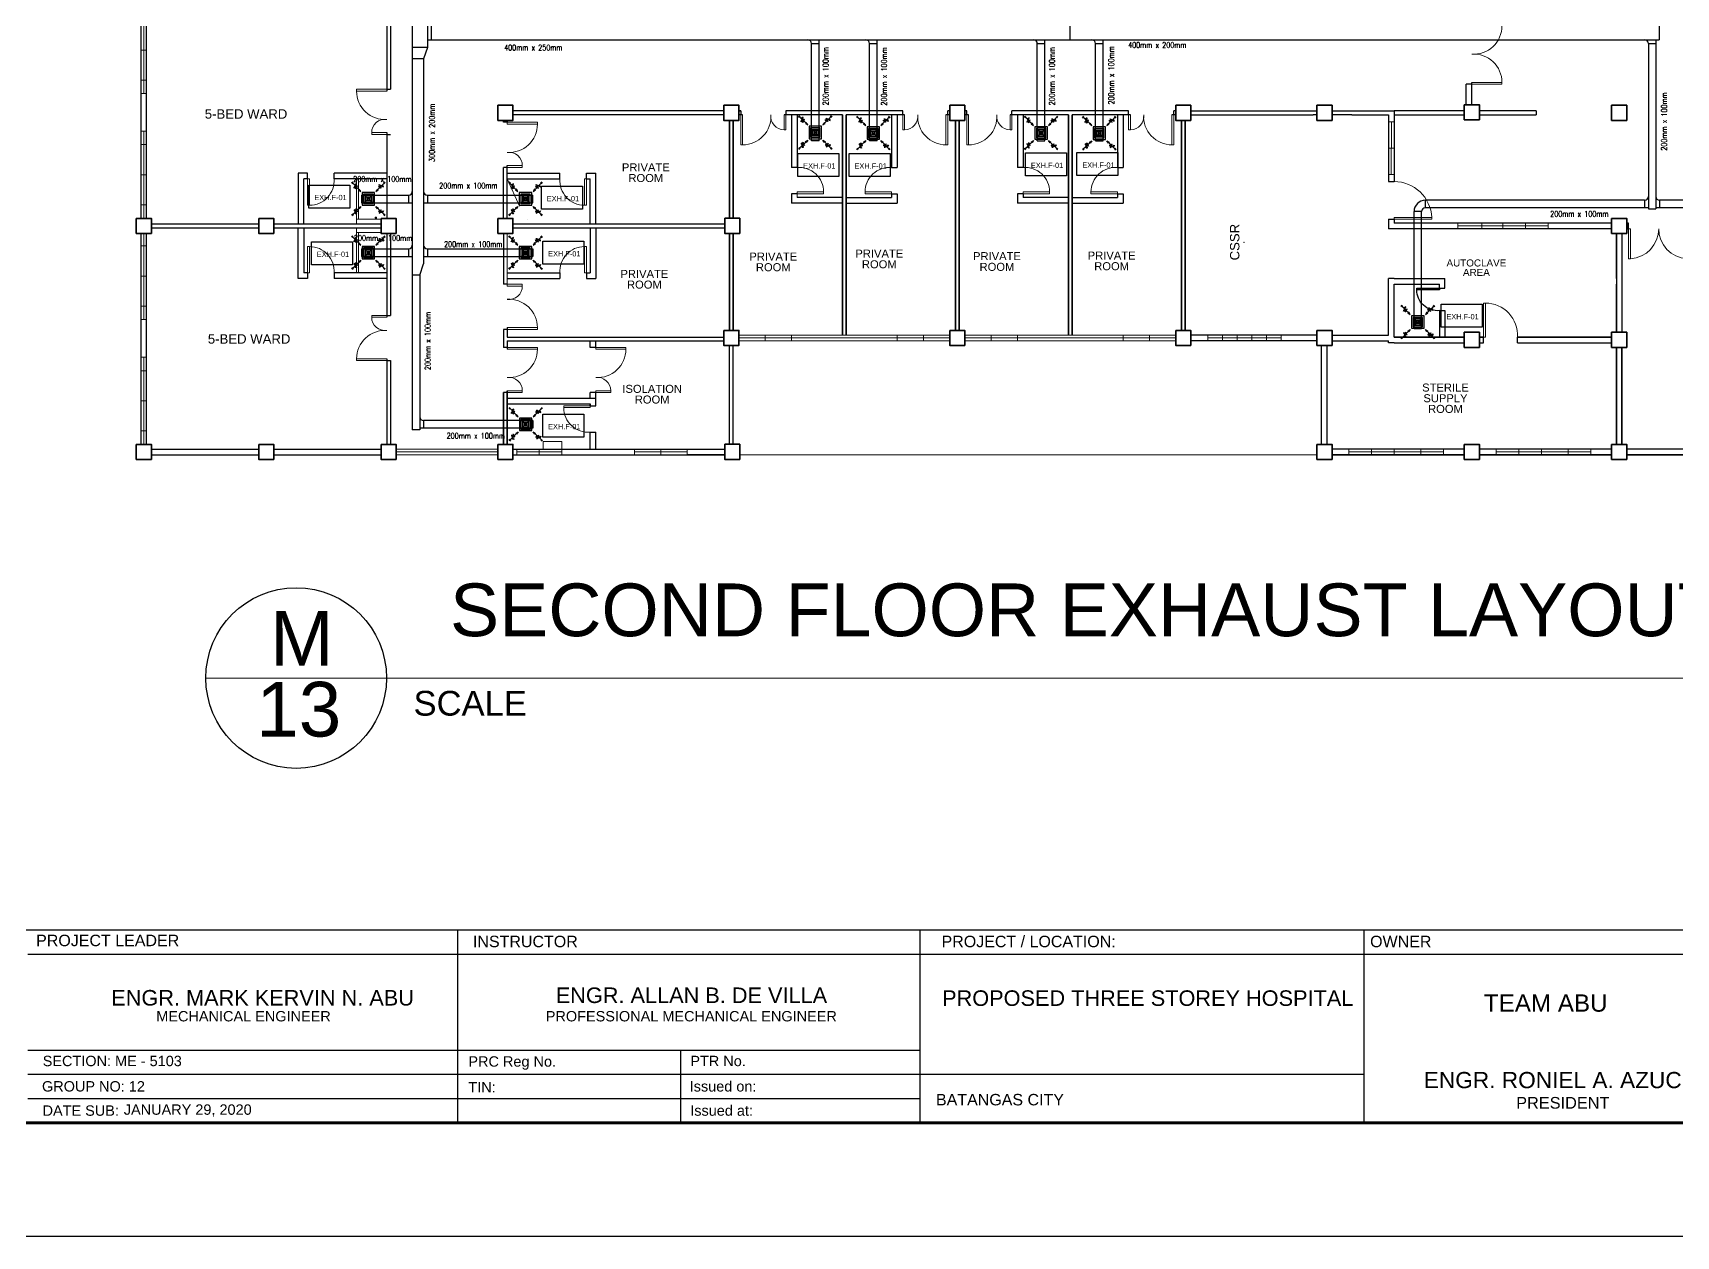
# Model space of a CAD drawing. Header units: millimetres. Extents: x 116 to 538, y 76 to 149.
# Drawn here: x 246.38 to 290.02, y 78.52 to 110.46 of the extents above; entities that cross this region are included whole.
import ezdxf

# ---------------------------------------------------------------- set-up
doc = ezdxf.new("R2010")
doc.units = ezdxf.units.MM
doc.header["$MEASUREMENT"] = 0
for name, color, linetype in [('AIR', 7, 'Continuous'), ('AIR-00', 8, 'Continuous'), ('AIR-03', 30, 'Continuous'), ('ducting label', 7, 'Continuous'), ('exhaust', 7, 'Continuous'), ('label', 7, 'Continuous'), ('Legends', 7, 'Continuous'), ('template', 7, 'Continuous')]:
    doc.layers.add(name, color=color, linetype=linetype)
doc.styles.add('Arch-Dim', font='simplex.shx', dxfattribs={"width": 0.75})
doc.styles.add('arial', font='arial.ttf')
doc.styles.get("Standard").update_dxf_attribs({"font": 'arial.ttf'})
doc.styles.add('SWISSLT175', font='swissl.ttf', dxfattribs={"height": 0.175})

# ---------------------------------------------------------------- blocks, each defined once
blk = doc.blocks.new('door-.60m')
at = {"ltscale": 0.03}
blk.add_lwpolyline([(0, 0), (0.05, 0), (0.05, 0.6), (0, 0.6)], close=True, dxfattribs=at)
blk.add_arc((0.05, 0.048), 0.552, 355.0209, 90, dxfattribs=at)
blk = doc.blocks.new('GRILL-C-IN')
at = {"layer": 'AIR-00', "color": 7, "ltscale": 3}
for p, q in [((-0.601, 0.623), (-0.651, 0.674)), ((0.601, 0.623), (0.651, 0.674)), ((-0.623, 0.601), (-0.674, 0.651)), ((-0.637, 0.637), (-0.3, 0.3)), ((0.637, 0.637), (0.3, 0.3)), ((0.623, 0.601), (0.674, 0.651)), ((-0.623, -0.601), (-0.674, -0.651)), ((-0.601, -0.623), (-0.651, -0.674)), ((-0.637, -0.637), (-0.3, -0.3)), ((0.637, -0.637), (0.3, -0.3)), ((0.601, -0.623), (0.651, -0.674)), ((0.623, -0.601), (0.674, -0.651))]:
    blk.add_line(p, q, dxfattribs=at)
at = {"layer": 'AIR-00', "color": 7}
for p, q in [((-0.188, 0.187), (0.187, -0.188)), ((0.187, 0.187), (-0.188, -0.188))]:
    blk.add_line(p, q, dxfattribs=at)
at = {"layer": 'AIR-00', "color": 7, "ltscale": 3}
for points in [[(-0.362, 0.393), (-0.393, 0.362), (-0.3, 0.3)], [(0.393, 0.362), (0.362, 0.393), (0.3, 0.3)], [(-0.362, -0.393), (-0.393, -0.362), (-0.3, -0.3)], [(0.393, -0.362), (0.362, -0.393), (0.3, -0.3)]]:
    blk.add_lwpolyline(points, close=True, dxfattribs=at)
at = {"layer": 'AIR-00', "color": 7}
for points in [[(-0.188, -0.188), (0.187, -0.188), (0.187, 0.187), (-0.188, 0.187)], [(-0.125, -0.125), (0.125, -0.125), (0.125, 0.125), (-0.125, 0.125)], [(-0.062, -0.062), (0.062, -0.062), (0.062, 0.062), (-0.062, 0.062)]]:
    blk.add_lwpolyline(points, close=True, dxfattribs=at)
at = {"layer": 'AIR-00', "color": 7, "ltscale": 3}
for points in [[(-0.441, 0.441), (-0.512, 0.404), (-0.432, 0.514), (-0.568, 0.43), (-0.477, 0.6), (-0.561, 0.561)], [(0.441, 0.441), (0.404, 0.512), (0.514, 0.432), (0.43, 0.568), (0.6, 0.477), (0.561, 0.561)], [(-0.441, -0.441), (-0.512, -0.404), (-0.432, -0.514), (-0.568, -0.43), (-0.477, -0.6), (-0.561, -0.561)], [(0.441, -0.441), (0.404, -0.512), (0.514, -0.432), (0.43, -0.568), (0.6, -0.477), (0.561, -0.561)]]:
    blk.add_spline(points, degree=3, dxfattribs=at)
for points in [[(-0.3, 0.3), (-0.362, 0.393), (-0.393, 0.362)], [(0.3, 0.3), (0.393, 0.362), (0.362, 0.393)], [(-0.3, -0.3), (-0.362, -0.393), (-0.393, -0.362)], [(0.3, -0.3), (0.393, -0.362), (0.362, -0.393)]]:
    blk.add_solid(points, dxfattribs=at)
at = {"layer": 'AIR-03', "color": 7}
blk.add_lwpolyline([(-0.25, -0.25), (0.25, -0.25), (0.25, 0.25), (-0.25, 0.25)], close=True, dxfattribs=at)

msp = doc.modelspace()

# ---------------------------------------------------------------- linework, layer by layer
at = {"color": 8, "lineweight": 9}
for p, q in [((249.253, 108.852), (249.253, 111.14)), ((249.328, 111.14), (249.328, 108.852)), ((249.253, 110.008), (249.253, 110.808)), ((249.403, 110.808), (249.403, 109.208)), ((249.253, 110.008), (249.403, 110.008)), ((249.403, 109.208), (249.253, 109.208)), ((249.253, 108.852), (249.403, 108.852)), ((267.753, 108.29), (266.678, 108.29)), ((249.253, 107.852), (249.403, 107.852)), ((249.253, 105.54), (249.253, 107.852)), ((249.328, 107.852), (249.328, 105.54)), ((282.528, 108.102), (282.38, 108.102)), ((282.38, 108.102), (282.38, 106.702)), ((282.454, 108.102), (282.45, 106.702)), ((282.528, 107.402), (282.528, 108.102)), ((249.253, 106.696), (249.253, 107.496)), ((249.253, 107.496), (249.403, 107.496)), ((249.403, 107.496), (249.403, 105.896)), ((282.528, 107.402), (282.38, 107.402)), ((267.878, 106.84), (267.878, 107.34)), ((267.978, 106.84), (267.978, 107.34)), ((273.878, 106.84), (273.878, 107.34)), ((273.978, 106.84), (273.978, 107.34)), ((249.253, 106.696), (249.403, 106.696)), ((273.978, 106.54), (273.978, 104.44)), ((282.38, 106.702), (282.526, 106.702)), ((249.403, 105.896), (249.253, 105.896)), ((258.978, 105.64), (258.978, 105.54)), ((249.253, 105.54), (249.403, 105.54)), ((254.328, 105.39), (254.828, 105.39)), ((254.328, 105.29), (254.828, 105.29)), ((255.628, 105.515), (254.978, 105.515)), ((255.628, 105.165), (254.978, 105.165)), ((255.281, 105.515), (255.247, 105.515)), ((255.281, 105.165), (255.247, 105.165)), ((255.407, 105.515), (255.349, 105.515)), ((255.407, 105.165), (255.349, 105.165)), ((255.479, 105.572), (255.475, 105.57)), ((255.508, 105.57), (255.475, 105.57)), ((255.475, 105.57), (255.475, 105.548)), ((255.475, 105.548), (255.477, 105.544)), ((255.475, 105.515), (255.478, 105.522)), ((255.509, 105.515), (255.475, 105.515)), ((255.509, 105.515), (255.475, 105.515)), ((255.475, 105.515), (255.475, 105.515)), ((255.478, 105.548), (255.486, 105.548)), ((255.478, 105.542), (255.478, 105.536)), ((255.478, 105.536), (255.478, 105.534)), ((255.506, 105.536), (255.478, 105.536)), ((255.505, 105.534), (255.478, 105.534)), ((255.505, 105.522), (255.478, 105.522)), ((255.505, 105.573), (255.479, 105.573)), ((255.479, 105.573), (255.479, 105.572)), ((255.505, 105.572), (255.479, 105.572)), ((255.479, 105.561), (255.479, 105.549)), ((255.48, 105.522), (255.48, 105.534)), ((255.486, 105.561), (255.486, 105.549)), ((255.498, 105.561), (255.498, 105.549)), ((255.505, 105.548), (255.498, 105.548)), ((255.503, 105.522), (255.503, 105.534)), ((255.505, 105.573), (255.505, 105.572)), ((255.505, 105.572), (255.508, 105.57)), ((255.505, 105.561), (255.505, 105.549)), ((255.506, 105.536), (255.505, 105.534)), ((255.509, 105.515), (255.505, 105.522)), ((255.508, 105.548), (255.506, 105.544)), ((255.506, 105.542), (255.506, 105.536)), ((255.508, 105.57), (255.508, 105.548)), ((255.509, 105.515), (255.509, 105.515)), ((258.878, 105.59), (258.878, 105.54)), ((259.509, 105.515), (259.509, 105.515)), ((260.428, 105.39), (259.928, 105.39)), ((260.428, 105.29), (259.928, 105.29)), ((284.215, 105.265), (284.215, 105.415)), ((284.215, 105.415), (286.615, 105.415)), ((286.615, 105.34), (284.215, 105.34)), ((285.415, 105.265), (284.215, 105.265)), ((284.853, 105.265), (284.853, 105.415)), ((285.415, 105.265), (285.415, 105.415)), ((285.415, 105.265), (286.615, 105.265)), ((286.015, 105.265), (286.015, 105.415)), ((286.615, 105.415), (286.615, 105.265)), ((249.253, 102.852), (249.253, 105.14)), ((249.253, 104.008), (249.253, 104.808)), ((249.253, 104.808), (249.403, 104.808)), ((249.328, 105.14), (249.328, 102.852)), ((249.403, 104.808), (249.403, 103.208)), ((288.578, 105.14), (288.578, 105.115)), ((249.253, 104.008), (249.403, 104.008)), ((276.978, 104.165), (276.978, 103.79)), ((276.978, 103.79), (276.978, 102.565)), ((288.428, 103.415), (288.428, 103.565)), ((249.403, 103.208), (249.253, 103.208)), ((282.528, 102.54), (282.528, 103.04)), ((249.253, 102.852), (249.403, 102.852)), ((258.878, 102.115), (258.878, 102.165)), ((265.128, 102.44), (267.878, 102.44)), ((265.128, 102.44), (265.128, 102.29)), ((266.528, 102.365), (265.128, 102.365)), ((265.128, 102.29), (267.978, 102.29)), ((265.828, 102.44), (265.828, 102.29)), ((266.528, 102.29), (266.528, 102.44)), ((266.528, 102.365), (269.328, 102.365)), ((267.878, 102.44), (267.978, 102.44)), ((267.878, 102.29), (270.728, 102.29)), ((267.978, 102.44), (270.728, 102.44)), ((269.328, 102.44), (269.328, 102.29)), ((270.728, 102.365), (269.328, 102.365)), ((270.028, 102.44), (270.028, 102.29)), ((270.728, 102.29), (270.728, 102.44)), ((271.128, 102.44), (273.878, 102.44)), ((271.128, 102.44), (271.128, 102.29)), ((272.528, 102.365), (271.128, 102.365)), ((271.128, 102.29), (273.978, 102.29)), ((271.828, 102.44), (271.828, 102.29)), ((272.528, 102.29), (272.528, 102.44)), ((272.528, 102.365), (275.328, 102.365)), ((273.878, 102.44), (273.978, 102.44)), ((276.728, 102.44), (273.978, 102.44)), ((276.728, 102.29), (273.978, 102.29)), ((275.328, 102.44), (275.328, 102.29)), ((276.728, 102.365), (275.328, 102.365)), ((276.028, 102.44), (276.028, 102.29)), ((276.728, 102.29), (276.728, 102.44)), ((277.578, 102.44), (277.128, 102.44)), ((277.128, 102.29), (277.578, 102.29)), ((277.578, 102.44), (277.578, 102.29)), ((279.528, 102.365), (277.578, 102.365)), ((277.578, 102.29), (279.478, 102.29)), ((277.578, 102.29), (277.968, 102.29)), ((277.968, 102.29), (277.968, 102.44)), ((277.968, 102.44), (278.358, 102.44)), ((278.358, 102.44), (278.358, 102.29)), ((278.358, 102.29), (278.748, 102.29)), ((278.748, 102.29), (278.748, 102.44)), ((278.748, 102.44), (279.138, 102.44)), ((279.138, 102.44), (279.138, 102.29)), ((279.138, 102.29), (279.528, 102.29)), ((280.078, 102.44), (279.478, 102.44)), ((279.478, 102.29), (280.228, 102.29)), ((279.528, 102.29), (279.528, 102.44)), ((249.253, 101.852), (249.403, 101.852)), ((249.253, 99.54), (249.253, 101.852)), ((249.328, 101.852), (249.328, 99.54)), ((249.253, 100.696), (249.253, 101.496)), ((249.253, 101.496), (249.403, 101.496)), ((249.403, 101.496), (249.403, 99.896)), ((249.253, 100.696), (249.403, 100.696)), ((249.403, 99.896), (249.253, 99.896)), ((249.253, 99.54), (249.403, 99.54)), ((259.928, 99.415), (259.928, 99.615)), ((259.928, 99.615), (260.428, 99.615)), ((260.428, 99.615), (260.428, 99.415)), ((258.728, 99.415), (256.028, 99.415)), ((256.028, 99.34), (258.728, 99.34)), ((256.028, 99.265), (258.728, 99.265)), ((259.128, 99.415), (259.228, 99.415)), ((259.228, 99.415), (259.228, 99.265)), ((260.428, 99.34), (259.228, 99.34)), ((259.228, 99.265), (259.828, 99.265)), ((259.828, 99.265), (259.828, 99.415)), ((259.828, 99.265), (260.428, 99.265)), ((260.428, 99.415), (259.928, 99.415)), ((260.428, 99.265), (260.428, 99.415)), ((262.353, 99.415), (262.353, 99.265)), ((263.753, 99.34), (262.353, 99.34)), ((263.053, 99.415), (263.053, 99.265)), ((263.753, 99.265), (263.753, 99.415)), ((280.478, 99.265), (265.153, 99.265)), ((281.328, 99.265), (281.328, 99.415)), ((283.834, 99.34), (281.328, 99.34)), ((282.528, 99.265), (281.328, 99.265)), ((281.928, 99.265), (281.928, 99.415)), ((282.528, 99.415), (282.528, 99.265)), ((282.634, 99.415), (283.834, 99.415)), ((283.234, 99.415), (283.234, 99.265)), ((283.834, 99.415), (283.834, 99.265)), ((285.24, 99.265), (285.24, 99.415)), ((287.747, 99.34), (285.24, 99.34)), ((286.44, 99.265), (285.24, 99.265)), ((285.84, 99.265), (285.84, 99.415)), ((286.44, 99.415), (286.44, 99.265)), ((286.547, 99.415), (287.747, 99.415)), ((287.147, 99.415), (287.147, 99.265)), ((287.747, 99.415), (287.747, 99.265)), ((288.703, 99.415), (289.428, 99.415)), ((289.428, 99.415), (290.028, 99.415))]:
    msp.add_line(p, q, dxfattribs=at)
at = {"color": 8, "lineweight": 25}
for p, q in [((249.253, 105.54), (249.253, 111.14)), ((249.403, 105.54), (249.403, 111.14)), ((255.778, 111.14), (255.778, 108.915)), ((255.878, 111.14), (255.878, 108.965)), ((284.44, 108.555), (284.44, 109.099)), ((284.59, 109.099), (284.44, 109.099)), ((284.59, 108.555), (284.59, 109.149)), ((255.778, 108.965), (255.878, 108.965)), ((264.728, 108.39), (259.128, 108.39)), ((264.728, 108.29), (259.128, 108.29)), ((265.178, 108.39), (265.128, 108.39)), ((265.128, 108.39), (265.178, 108.39)), ((265.228, 108.29), (265.128, 108.29)), ((265.178, 108.39), (265.178, 108.29)), ((267.878, 108.29), (266.328, 108.29)), ((269.478, 108.39), (266.378, 108.39)), ((266.378, 108.39), (266.378, 108.29)), ((267.878, 102.44), (267.878, 108.29)), ((267.878, 108.29), (267.878, 102.44)), ((267.978, 102.44), (267.978, 108.29)), ((267.978, 108.29), (267.978, 102.44)), ((269.528, 108.29), (267.978, 108.29)), ((269.478, 108.29), (269.478, 108.39)), ((270.728, 108.29), (270.628, 108.29)), ((270.728, 108.39), (270.678, 108.39)), ((270.678, 108.29), (270.678, 108.39)), ((271.178, 108.39), (271.128, 108.39)), ((271.228, 108.29), (271.128, 108.29)), ((271.178, 108.29), (271.178, 108.39)), ((273.878, 108.29), (272.328, 108.29)), ((273.978, 108.39), (272.378, 108.39)), ((272.378, 108.29), (272.378, 108.39)), ((275.478, 108.39), (273.878, 108.39)), ((273.878, 102.44), (273.878, 108.29)), ((273.878, 108.29), (273.878, 102.44)), ((273.978, 102.44), (273.978, 108.29)), ((273.978, 108.29), (273.978, 102.44)), ((275.528, 108.29), (273.978, 108.29)), ((275.478, 108.29), (275.478, 108.39)), ((276.728, 108.29), (276.628, 108.29)), ((276.728, 108.39), (276.678, 108.39)), ((276.678, 108.29), (276.678, 108.39)), ((277.128, 108.39), (280.078, 108.39)), ((277.128, 108.29), (280.378, 108.29)), ((280.078, 108.39), (280.478, 108.39)), ((280.478, 108.29), (280.378, 108.29)), ((280.878, 108.39), (282.378, 108.39)), ((281.403, 108.29), (280.878, 108.29)), ((281.403, 108.29), (282.378, 108.29)), ((282.378, 108.39), (282.528, 108.39)), ((282.378, 108.29), (282.378, 106.515)), ((282.528, 108.39), (282.528, 106.515)), ((284.39, 108.39), (282.528, 108.39)), ((282.528, 108.29), (284.39, 108.29)), ((286.303, 108.39), (284.79, 108.39)), ((284.79, 108.29), (286.303, 108.29)), ((286.303, 108.39), (286.303, 108.29)), ((255.778, 107.815), (255.778, 105.54)), ((258.878, 108.09), (258.878, 108.14)), ((258.978, 108.09), (258.878, 108.09)), ((258.978, 108.14), (258.978, 108.09)), ((264.878, 105.542), (264.878, 108.14)), ((264.878, 108.14), (264.878, 105.542)), ((264.978, 105.542), (264.978, 108.14)), ((264.978, 108.14), (264.978, 105.542)), ((267.878, 105.904), (267.878, 107.854)), ((270.878, 102.565), (270.878, 108.14)), ((270.878, 108.14), (270.878, 102.565)), ((270.978, 102.565), (270.978, 108.14)), ((270.978, 108.14), (270.978, 102.565)), ((276.878, 102.565), (276.878, 108.14)), ((276.878, 108.14), (276.878, 102.565)), ((276.978, 108.14), (276.978, 105.165)), ((276.978, 102.565), (276.978, 108.14)), ((276.978, 108.14), (276.978, 102.565)), ((255.778, 107.765), (255.878, 107.765)), ((258.978, 105.54), (258.978, 106.94)), ((253.428, 106.74), (253.428, 105.39)), ((254.378, 106.59), (254.378, 106.74)), ((258.878, 105.54), (258.878, 106.89)), ((258.978, 106.89), (258.878, 106.89)), ((258.878, 105.54), (258.878, 106.89)), ((276.978, 106.54), (276.978, 104.44)), ((282.378, 106.515), (282.528, 106.515)), ((249.528, 105.39), (252.378, 105.39)), ((249.528, 105.29), (252.378, 105.29)), ((252.778, 105.39), (255.628, 105.39)), ((252.778, 105.29), (255.628, 105.29)), ((253.428, 103.94), (253.428, 105.29)), ((259.128, 105.39), (264.753, 105.39)), ((259.128, 105.29), (264.753, 105.29)), ((282.378, 105.515), (282.378, 105.415)), ((282.378, 105.515), (282.528, 105.515)), ((282.378, 105.415), (282.378, 105.265)), ((282.528, 105.265), (282.378, 105.265)), ((282.528, 105.515), (282.528, 105.423)), ((282.528, 105.423), (282.528, 105.415)), ((288.303, 105.415), (282.528, 105.415)), ((288.303, 105.265), (282.528, 105.265)), ((288.753, 105.415), (288.703, 105.415)), ((288.703, 105.265), (288.753, 105.265)), ((288.753, 105.265), (288.753, 105.415)), ((249.253, 99.54), (249.253, 105.14)), ((249.403, 99.54), (249.403, 105.14)), ((255.778, 105.14), (255.778, 102.915)), ((255.878, 105.14), (255.878, 102.965)), ((258.878, 105.14), (258.878, 103.79)), ((264.878, 102.565), (264.878, 105.142)), ((264.878, 105.142), (264.878, 102.565)), ((264.978, 102.565), (264.978, 105.142)), ((264.978, 105.142), (264.978, 102.565)), ((288.428, 105.14), (288.428, 103.565)), ((288.428, 103.94), (288.428, 105.115)), ((288.578, 105.14), (288.578, 103.565)), ((288.578, 105.115), (288.578, 102.515)), ((282.378, 102.44), (282.378, 103.94)), ((282.528, 103.94), (282.378, 103.94)), ((258.978, 103.79), (258.878, 103.79)), ((282.528, 102.39), (282.528, 103.79)), ((288.428, 102.515), (288.428, 103.79)), ((288.428, 103.565), (288.428, 102.515)), ((288.578, 103.565), (288.578, 102.515)), ((255.778, 102.965), (255.878, 102.965)), ((258.878, 102.59), (258.878, 102.34)), ((258.978, 102.59), (258.878, 102.59)), ((258.978, 102.64), (258.978, 102.39)), ((258.878, 102.34), (258.878, 102.115)), ((258.978, 102.115), (258.878, 102.115)), ((258.978, 102.39), (264.728, 102.39)), ((258.978, 102.29), (258.978, 102.065)), ((258.978, 102.29), (264.728, 102.29)), ((264.878, 99.542), (264.878, 102.165)), ((264.978, 99.542), (264.978, 102.165)), ((280.478, 102.44), (277.128, 102.44)), ((280.478, 102.29), (277.128, 102.29)), ((280.603, 99.54), (280.603, 102.165)), ((280.753, 99.54), (280.753, 102.165)), ((280.878, 102.44), (282.378, 102.44)), ((280.878, 102.29), (282.378, 102.29)), ((282.378, 102.24), (282.378, 102.29)), ((282.528, 102.24), (282.378, 102.24)), ((282.528, 102.39), (284.39, 102.39)), ((284.39, 102.39), (282.528, 102.39)), ((282.528, 102.24), (284.39, 102.24)), ((284.79, 102.39), (284.903, 102.39)), ((284.903, 102.39), (284.79, 102.39)), ((284.79, 102.24), (284.903, 102.24)), ((284.903, 102.24), (284.903, 102.39)), ((285.803, 102.39), (287.078, 102.39)), ((285.803, 102.24), (285.803, 102.39)), ((288.303, 102.39), (285.803, 102.39)), ((285.803, 102.24), (288.303, 102.24)), ((287.078, 102.39), (288.303, 102.39)), ((288.428, 102.115), (288.428, 99.54)), ((288.428, 99.54), (288.428, 102.115)), ((288.578, 102.115), (288.578, 99.54)), ((288.578, 99.54), (288.578, 102.115)), ((255.778, 101.815), (255.778, 99.54)), ((255.778, 101.765), (255.878, 101.765)), ((255.878, 101.765), (255.878, 99.54)), ((288.428, 101.415), (288.428, 99.54)), ((258.878, 100.915), (258.878, 99.54)), ((258.878, 99.565), (258.878, 100.915)), ((258.978, 100.915), (258.878, 100.915)), ((258.878, 99.565), (258.878, 100.915)), ((258.978, 100.965), (258.978, 99.54)), ((258.978, 99.565), (258.978, 100.965)), ((249.528, 99.415), (252.378, 99.415)), ((249.528, 99.265), (252.378, 99.265)), ((252.778, 99.415), (255.628, 99.415)), ((252.778, 99.265), (255.628, 99.265)), ((259.128, 99.415), (264.753, 99.415)), ((259.128, 99.265), (264.753, 99.265)), ((264.753, 99.265), (263.753, 99.265)), ((284.39, 99.415), (280.878, 99.415)), ((284.39, 99.265), (280.878, 99.265)), ((280.878, 99.265), (284.39, 99.265)), ((284.39, 99.265), (282.378, 99.265)), ((284.39, 99.415), (282.528, 99.415)), ((288.303, 99.415), (284.79, 99.415)), ((288.303, 99.415), (284.79, 99.415)), ((288.303, 99.265), (284.79, 99.265)), ((288.303, 99.265), (284.79, 99.265)), ((284.79, 99.265), (288.303, 99.265)), ((291.728, 99.415), (288.703, 99.415)), ((291.728, 99.265), (288.703, 99.265)), ((288.703, 99.265), (291.728, 99.265))]:
    msp.add_line(p, q, dxfattribs=at)
at = {"color": 8, "lineweight": 25, "ltscale": 0.3}
for p, q in [((266.528, 108.29), (266.528, 106.89)), ((266.678, 108.29), (266.678, 106.89)), ((269.178, 108.29), (269.178, 106.89)), ((269.328, 108.29), (269.328, 106.89)), ((272.528, 108.29), (272.528, 106.89)), ((272.678, 108.29), (272.678, 106.89)), ((275.178, 108.29), (275.178, 106.89)), ((275.328, 108.29), (275.328, 106.89)), ((253.678, 106.74), (253.428, 106.74)), ((253.678, 106.59), (253.578, 106.59)), ((253.578, 105.39), (253.578, 106.59)), ((253.678, 106.59), (253.678, 106.74)), ((255.778, 106.74), (254.378, 106.74)), ((255.778, 106.59), (254.378, 106.59)), ((258.978, 106.74), (260.378, 106.74)), ((258.978, 106.59), (260.378, 106.59)), ((260.378, 106.59), (260.378, 106.74)), ((261.078, 106.74), (261.328, 106.74)), ((261.078, 106.59), (261.078, 106.74)), ((261.078, 106.59), (261.178, 106.59)), ((261.178, 105.39), (261.178, 106.59)), ((261.328, 105.39), (261.328, 106.74)), ((266.678, 106.89), (266.528, 106.89)), ((269.178, 106.89), (269.328, 106.89)), ((272.678, 106.89), (272.528, 106.89)), ((275.178, 106.89), (275.328, 106.89)), ((266.528, 106.19), (266.528, 105.94)), ((266.678, 106.19), (266.528, 106.19)), ((267.878, 106.09), (266.678, 106.09)), ((267.978, 106.09), (269.178, 106.09)), ((269.178, 106.19), (269.178, 106.09)), ((269.178, 106.19), (269.328, 106.19)), ((269.328, 106.19), (269.328, 105.94)), ((272.528, 106.19), (272.528, 105.94)), ((272.678, 106.19), (272.528, 106.19)), ((272.678, 106.19), (272.678, 106.09)), ((273.878, 106.09), (272.678, 106.09)), ((273.978, 106.09), (275.178, 106.09)), ((275.178, 106.19), (275.178, 106.09)), ((275.178, 106.19), (275.328, 106.19)), ((275.328, 106.19), (275.328, 105.94)), ((267.878, 105.94), (266.528, 105.94)), ((267.978, 105.94), (269.328, 105.94)), ((273.878, 105.94), (272.528, 105.94)), ((273.978, 105.94), (275.328, 105.94)), ((253.578, 105.29), (253.578, 104.09)), ((261.178, 105.29), (261.178, 104.09)), ((261.328, 105.29), (261.328, 103.94)), ((253.678, 103.94), (253.428, 103.94)), ((253.678, 104.09), (253.578, 104.09)), ((253.678, 104.09), (253.678, 103.94)), ((255.778, 104.09), (254.378, 104.09)), ((254.378, 104.09), (254.378, 103.94)), ((255.778, 103.94), (254.378, 103.94)), ((258.978, 104.09), (260.378, 104.09)), ((258.978, 103.94), (260.378, 103.94)), ((260.378, 104.09), (260.378, 103.94)), ((261.078, 104.09), (261.178, 104.09)), ((261.078, 104.09), (261.078, 103.94)), ((261.078, 103.94), (261.328, 103.94)), ((258.978, 100.765), (261.328, 100.765)), ((258.978, 100.615), (261.178, 100.615)), ((261.078, 100.765), (261.328, 100.765)), ((261.078, 100.615), (261.178, 100.615)), ((261.178, 100.565), (261.178, 100.615)), ((261.328, 100.565), (261.328, 100.765)), ((261.178, 99.415), (261.178, 99.865)), ((261.328, 99.415), (261.328, 99.865))]:
    msp.add_line(p, q, dxfattribs=at)
at = {"color": 8, "lineweight": 9, "ltscale": 0.3}
msp.add_line((259.303, 105.865), (258.978, 106.59), dxfattribs=at)
at = {"color": 8, "lineweight": 13, "ltscale": 0.3}
msp.add_line((266.678, 106.19), (266.678, 106.09), dxfattribs=at)
at = {"color": 8, "lineweight": 13}
for p, q in [((282.528, 105.565), (282.528, 105.515)), ((283.528, 105.565), (282.528, 105.565)), ((282.528, 105.565), (282.528, 105.515)), ((282.528, 105.515), (283.528, 105.515)), ((283.528, 105.515), (283.528, 105.565)), ((288.753, 105.265), (288.803, 105.265)), ((288.803, 105.265), (288.753, 105.265)), ((288.753, 105.265), (288.753, 104.465)), ((288.803, 104.465), (288.803, 105.265)), ((258.978, 105.14), (258.978, 103.74)), ((288.753, 104.465), (288.803, 104.465)), ((258.978, 102.165), (258.978, 102.115))]:
    msp.add_line(p, q, dxfattribs=at)
at = {"color": 8, "lineweight": 25, "ltscale": 0.4}
for p, q in [((282.528, 103.94), (283.878, 103.94)), ((283.878, 103.69), (283.878, 103.94)), ((282.528, 103.79), (283.728, 103.79)), ((282.528, 103.79), (283.728, 103.79)), ((283.728, 103.69), (283.728, 103.79)), ((283.728, 103.69), (283.878, 103.69)), ((283.728, 103.09), (283.878, 103.09)), ((283.728, 103.09), (283.728, 102.39)), ((283.878, 103.09), (283.878, 102.39))]:
    msp.add_line(p, q, dxfattribs=at)
at = {"color": 8, "linetype": 'Continuous', "lineweight": 25}
for p, q in [((261.178, 102.115), (261.178, 102.29)), ((261.328, 102.115), (261.178, 102.115)), ((261.328, 102.115), (261.328, 102.29)), ((261.178, 100.765), (261.178, 100.915)), ((261.328, 100.915), (261.178, 100.915)), ((261.328, 100.765), (261.328, 100.915)), ((261.178, 100.615), (261.178, 100.565)), ((261.178, 100.565), (261.328, 100.565)), ((261.178, 99.865), (261.328, 99.865))]:
    msp.add_line(p, q, dxfattribs=at)
at = {"color": 0, "linetype": 'ByBlock', "lineweight": 9}
for p, q in [((256.045, 93.338), (250.975, 93.338)), ((294.015, 93.338), (256.045, 93.338))]:
    msp.add_line(p, q, dxfattribs=at)
at = {"color": 8, "lineweight": 9}
for points in [[(249.253, 111.14), (249.403, 111.14), (249.403, 108.852), (249.253, 108.852)], [(249.253, 107.852), (249.403, 107.852), (249.403, 105.54), (249.253, 105.54)], [(282.38, 108.102), (282.526, 108.102), (282.526, 106.702), (282.38, 106.702)], [(286.615, 105.265), (284.215, 105.265), (284.215, 105.415), (286.615, 105.415)], [(284.215, 105.415), (286.615, 105.415), (286.615, 105.265), (284.215, 105.265)], [(249.253, 105.14), (249.403, 105.14), (249.403, 102.852), (249.253, 102.852)], [(277.578, 102.44), (279.528, 102.44), (279.528, 102.29), (277.578, 102.29)], [(249.253, 101.852), (249.403, 101.852), (249.403, 99.54), (249.253, 99.54)], [(259.228, 99.415), (260.428, 99.415), (260.428, 99.265), (259.228, 99.265)], [(262.353, 99.415), (263.753, 99.415), (263.753, 99.265), (262.353, 99.265)], [(281.328, 99.415), (283.834, 99.415), (283.834, 99.265), (281.328, 99.265)], [(285.24, 99.415), (287.747, 99.415), (287.747, 99.265), (285.24, 99.265)]]:
    msp.add_lwpolyline(points, close=True, dxfattribs=at)
at = {"color": 8, "lineweight": 13, "ltscale": 0.03}
for points in [[(284.59, 109.099), (284.59, 109.149), (285.39, 109.149), (285.39, 109.099)], [(255.778, 108.915), (255.778, 108.965), (254.978, 108.965), (254.978, 108.915)], [(265.228, 108.29), (265.178, 108.29), (265.178, 107.49), (265.228, 107.49)], [(266.378, 108.29), (266.328, 108.29), (266.328, 107.89), (266.378, 107.89)], [(269.478, 108.29), (269.528, 108.29), (269.528, 107.89), (269.478, 107.89)], [(270.628, 108.29), (270.678, 108.29), (270.678, 107.49), (270.628, 107.49)], [(271.228, 108.29), (271.178, 108.29), (271.178, 107.49), (271.228, 107.49)], [(272.378, 108.29), (272.328, 108.29), (272.328, 107.89), (272.378, 107.89)], [(275.478, 108.29), (275.528, 108.29), (275.528, 107.89), (275.478, 107.89)], [(276.628, 108.29), (276.678, 108.29), (276.678, 107.49), (276.628, 107.49)], [(255.778, 107.765), (255.778, 107.815), (255.378, 107.815), (255.378, 107.765)], [(258.978, 108.04), (258.978, 108.09), (259.778, 108.09), (259.778, 108.04)], [(258.978, 106.89), (258.978, 106.94), (259.378, 106.94), (259.378, 106.89)], [(253.678, 106.59), (253.728, 106.59), (253.728, 105.89), (253.678, 105.89)], [(261.078, 106.59), (261.028, 106.59), (261.028, 105.89), (261.078, 105.89)], [(266.678, 106.19), (266.678, 106.24), (267.378, 106.24), (267.378, 106.19)], [(269.178, 106.19), (269.178, 106.24), (268.478, 106.24), (268.478, 106.19)], [(272.678, 106.19), (272.678, 106.24), (273.378, 106.24), (273.378, 106.19)], [(275.178, 106.19), (275.178, 106.24), (274.478, 106.24), (274.478, 106.19)], [(253.678, 104.09), (253.728, 104.09), (253.728, 104.79), (253.678, 104.79)], [(261.078, 104.09), (261.028, 104.09), (261.028, 104.79), (261.078, 104.79)], [(258.978, 103.79), (258.978, 103.74), (259.378, 103.74), (259.378, 103.79)], [(284.903, 102.39), (284.953, 102.39), (284.953, 103.29), (284.903, 103.29)], [(255.778, 102.965), (255.778, 102.915), (255.378, 102.915), (255.378, 102.965)], [(258.978, 102.64), (258.978, 102.59), (259.778, 102.59), (259.778, 102.64)], [(258.978, 102.065), (258.978, 102.115), (259.778, 102.115), (259.778, 102.065)], [(261.328, 102.065), (261.328, 102.115), (262.128, 102.115), (262.128, 102.065)], [(255.778, 101.815), (255.778, 101.765), (254.978, 101.765), (254.978, 101.815)], [(258.978, 100.915), (258.978, 100.965), (259.378, 100.965), (259.378, 100.915)], [(261.328, 100.915), (261.328, 100.965), (261.728, 100.965), (261.728, 100.915)], [(261.178, 100.565), (261.178, 100.515), (260.478, 100.515), (260.478, 100.565)]]:
    msp.add_lwpolyline(points, close=True, dxfattribs=at)
at = {"color": 8, "lineweight": 35}
for points in [[(258.728, 108.54), (259.128, 108.54), (259.128, 108.14), (258.728, 108.14)], [(264.728, 108.54), (265.128, 108.54), (265.128, 108.14), (264.728, 108.14)], [(270.728, 108.54), (271.128, 108.54), (271.128, 108.14), (270.728, 108.14)], [(276.728, 108.54), (277.128, 108.54), (277.128, 108.14), (276.728, 108.14)], [(280.478, 108.54), (280.878, 108.54), (280.878, 108.14), (280.478, 108.14)], [(284.39, 108.555), (284.79, 108.555), (284.79, 108.155), (284.39, 108.155)], [(288.303, 108.54), (288.703, 108.54), (288.703, 108.14), (288.303, 108.14)], [(249.128, 105.54), (249.528, 105.54), (249.528, 105.14), (249.128, 105.14)], [(252.378, 105.54), (252.778, 105.54), (252.778, 105.14), (252.378, 105.14)], [(255.628, 105.54), (256.028, 105.54), (256.028, 105.14), (255.628, 105.14)], [(258.728, 105.54), (259.128, 105.54), (259.128, 105.14), (258.728, 105.14)], [(264.753, 105.542), (265.153, 105.542), (265.153, 105.142), (264.753, 105.142)], [(288.303, 105.54), (288.703, 105.54), (288.703, 105.14), (288.303, 105.14)], [(264.728, 102.565), (265.128, 102.565), (265.128, 102.165), (264.728, 102.165)], [(270.728, 102.565), (271.128, 102.565), (271.128, 102.165), (270.728, 102.165)], [(276.728, 102.565), (277.128, 102.565), (277.128, 102.165), (276.728, 102.165)], [(280.478, 102.565), (280.878, 102.565), (280.878, 102.165), (280.478, 102.165)], [(284.39, 102.515), (284.79, 102.515), (284.79, 102.115), (284.39, 102.115)], [(288.303, 102.515), (288.703, 102.515), (288.703, 102.115), (288.303, 102.115)], [(249.128, 99.54), (249.528, 99.54), (249.528, 99.14), (249.128, 99.14)], [(252.378, 99.54), (252.778, 99.54), (252.778, 99.14), (252.378, 99.14)], [(255.628, 99.54), (256.028, 99.54), (256.028, 99.14), (255.628, 99.14)], [(258.728, 99.54), (259.128, 99.54), (259.128, 99.14), (258.728, 99.14)], [(264.753, 99.542), (265.153, 99.542), (265.153, 99.142), (264.753, 99.142)], [(280.478, 99.54), (280.878, 99.54), (280.878, 99.14), (280.478, 99.14)], [(284.39, 99.54), (284.79, 99.54), (284.79, 99.14), (284.39, 99.14)], [(288.303, 99.54), (288.703, 99.54), (288.703, 99.14), (288.303, 99.14)]]:
    msp.add_lwpolyline(points, close=True, dxfattribs=at)
at = {"color": 8, "lineweight": 9, "ltscale": 0.3}
for points in [[(255.028, 105.515), (255.028, 106.59), (254.978, 106.59), (254.978, 105.39), (254.978, 105.39)], [(255.028, 105.165), (255.028, 104.09), (254.978, 104.09), (254.978, 105.29), (254.978, 105.29)]]:
    msp.add_lwpolyline(points, dxfattribs=at)
msp.add_circle((253.373, 93.338), 2.398)
at = {"color": 8, "lineweight": 13, "ltscale": 0.03}
for centre, radius, start, end in [((284.639, 110.649), 0.752, 266.3048, 0), ((284.639, 109.149), 0.752, 0, 93.6952), ((255.73, 108.915), 0.752, 180, 273.6952), ((265.228, 108.241), 0.752, 270, 3.6952), ((266.328, 108.243), 0.353, 172.3719, 270), ((269.528, 108.243), 0.353, 270, 7.6281), ((270.628, 108.241), 0.752, 176.3048, 270), ((271.228, 108.241), 0.752, 270, 3.6952), ((272.328, 108.243), 0.353, 172.3719, 270), ((275.528, 108.243), 0.353, 270, 7.6281), ((276.628, 108.241), 0.752, 176.3048, 270), ((255.731, 107.815), 0.353, 82.3719, 180), ((259.026, 108.04), 0.752, 266.3048, 0), ((259.025, 106.94), 0.353, 0, 97.6281), ((253.728, 106.541), 0.652, 270, 4.2422), ((261.028, 106.541), 0.652, 175.7578, 270), ((266.726, 106.24), 0.652, 0, 94.2422), ((269.13, 106.24), 0.652, 85.7578, 180), ((272.726, 106.24), 0.652, 0, 94.2422), ((275.13, 106.24), 0.652, 85.7578, 180), ((253.728, 104.138), 0.652, 355.7578, 90), ((261.028, 104.138), 0.652, 90, 184.2422), ((259.025, 103.74), 0.353, 262.3719, 0), ((259.026, 102.64), 0.752, 0, 93.6952), ((284.953, 102.438), 0.851, 356.7268, 90), ((255.73, 101.815), 0.752, 86.3048, 180), ((255.731, 102.915), 0.353, 180, 277.6281), ((259.026, 102.065), 0.752, 266.3048, 0), ((261.376, 102.065), 0.752, 266.3048, 0), ((259.025, 100.965), 0.353, 0, 97.6281), ((261.375, 100.965), 0.353, 0, 97.6281), ((261.13, 100.515), 0.652, 180, 274.2422)]:
    msp.add_arc(centre, radius, start, end, dxfattribs=at)
at = {"color": 8, "lineweight": 13}
for centre, radius, start, end in [((282.528, 105.515), 1, 2.866, 90), ((288.753, 105.265), 0.8, 273.5833, 0), ((290.353, 105.265), 0.8, 180, 266.4167)]:
    msp.add_arc(centre, radius, start, end, dxfattribs=at)
at = {"color": 8, "lineweight": 9}
for centre, major_axis, start_param, end_param in [((255.466, 105.56), (0.00896, 0.00896), 5.560378, 6.271464), ((255.463, 105.555), (-0.0118, 0.0118), 3.273911, 3.406137), ((255.474, 105.542), (0.00268, 0.00268), 5.497675, 5.991616), ((255.475, 105.549), (0.00268, 0.00268), 4.870036, 5.497675), ((255.496, 105.56), (0.00738, 0.00738), 1.497691, 2.282489), ((255.489, 105.549), (-0.00268, 0.00268), 0.785286, 1.412925), ((255.496, 105.554), (0.00887, 0.00887), 2.983721, 3.344735), ((255.492, 105.565), (-0.00268, 0.00268), -1.497915, -0.073106), ((255.492, 105.547), (-0.00268, 0.00268), 1.773938, 2.938226), ((255.487, 105.56), (-0.00738, 0.00738), 4.000472, 4.78527), ((255.487, 105.554), (0.00887, 0.00887), 4.509022, 4.870036), ((255.494, 105.549), (-0.00268, 0.00268), 3.299239, 3.926878), ((255.517, 105.56), (-0.00896, 0.00896), 0.011497, 0.722582), ((255.508, 105.549), (0.00268, 0.00268), 2.356082, 2.983721), ((255.52, 105.555), (0.0118, 0.0118), 2.876824, 3.009049), ((255.509, 105.542), (0.00268, 0.00268), 1.862141, 2.356082)]:
    msp.add_ellipse(centre, major_axis=major_axis, ratio=1, start_param=start_param, end_param=end_param, dxfattribs=at)
at = {"color": 8, "lineweight": 9, "ltscale": 0.3}
msp.add_point((278.538, 104.904), dxfattribs=at)
at = {"layer": 'exhaust'}
for p, q in [((256.457, 139.112), (256.457, 99.922)), ((256.857, 132.794), (256.857, 110.077)), ((256.957, 110.677), (256.957, 110.277)), ((273.914, 110.677), (273.914, 110.277)), ((289.561, 110.677), (289.561, 110.277)), ((256.857, 110.077), (256.457, 110.077)), ((256.857, 110.077), (256.757, 109.777)), ((256.857, 110.277), (289.561, 110.277)), ((267.057, 107.6), (267.057, 110.177)), ((267.057, 110.177), (267.257, 110.177)), ((267.257, 107.6), (267.257, 110.277)), ((268.598, 107.6), (268.598, 110.177)), ((268.598, 110.177), (268.798, 110.177)), ((268.798, 107.6), (268.798, 110.277)), ((273.053, 107.6), (273.053, 110.177)), ((273.053, 110.177), (273.253, 110.177)), ((273.253, 107.6), (273.253, 110.277)), ((273.253, 107.6), (273.253, 110.277)), ((274.598, 107.6), (274.598, 110.177)), ((274.598, 110.177), (274.798, 110.177)), ((274.798, 107.6), (274.798, 110.277)), ((289.278, 110.177), (289.278, 105.792)), ((289.278, 110.177), (289.478, 110.177)), ((289.478, 110.277), (289.478, 105.792)), ((256.757, 109.777), (256.457, 109.777)), ((256.757, 109.777), (256.757, 104.329)), ((267.257, 107.6), (267.057, 107.6)), ((268.798, 107.6), (268.598, 107.6)), ((273.053, 107.6), (273.253, 107.6)), ((273.357, 107.6), (273.362, 107.6)), ((274.598, 107.6), (274.798, 107.6)), ((255.104, 106.156), (256.357, 106.156)), ((255.104, 106.156), (255.104, 105.956)), ((256.357, 106.156), (256.357, 105.956)), ((256.857, 106.156), (259.655, 106.156)), ((256.857, 106.156), (256.857, 105.956)), ((259.655, 105.956), (259.655, 106.156)), ((255.104, 105.956), (256.457, 105.956)), ((256.757, 105.956), (259.655, 105.956)), ((283.057, 102.607), (283.057, 105.721)), ((283.257, 105.721), (283.057, 105.721)), ((283.257, 102.607), (283.257, 105.721)), ((289.178, 106.021), (283.357, 106.021)), ((283.357, 105.821), (283.357, 106.021)), ((289.278, 105.821), (283.357, 105.821)), ((289.178, 106.021), (289.178, 105.821)), ((289.278, 105.792), (289.478, 105.792)), ((295.694, 105.821), (289.478, 105.821)), ((295.694, 106.021), (289.578, 106.021)), ((289.578, 106.021), (289.578, 105.821)), ((255.104, 104.729), (256.357, 104.729)), ((255.104, 104.729), (255.104, 104.529)), ((256.357, 104.729), (256.357, 104.529)), ((256.857, 104.729), (259.655, 104.729)), ((256.857, 104.729), (256.857, 104.529)), ((259.655, 104.729), (259.655, 104.529)), ((255.104, 104.529), (256.457, 104.529)), ((256.657, 104.029), (256.757, 104.329)), ((256.757, 104.529), (259.655, 104.529)), ((256.657, 104.029), (256.457, 104.029)), ((256.657, 104.029), (256.657, 99.922)), ((283.257, 102.607), (283.057, 102.607)), ((256.657, 99.922), (256.457, 99.922)), ((259.653, 99.973), (256.657, 99.973)), ((259.653, 100.173), (256.757, 100.173)), ((256.757, 100.173), (256.757, 99.973)), ((259.653, 100.173), (259.653, 99.973))]:
    msp.add_line(p, q, dxfattribs=at)
for centre, radius, start, end in [((266.957, 110.177), 0.1, 0, 90), ((268.498, 110.177), 0.1, 0, 90), ((272.953, 110.177), 0.1, 0, 90), ((274.498, 110.177), 0.1, 0, 90), ((289.178, 110.177), 0.1, 0, 90), ((256.357, 106.256), 0.1, 270, 0), ((256.857, 106.256), 0.1, 180, 270), ((289.178, 106.121), 0.1, 270, 0), ((289.578, 106.121), 0.1, 180, 270), ((283.357, 105.721), 0.3, 90, 180), ((283.357, 105.721), 0.1, 90, 180), ((256.357, 104.829), 0.1, 270, 0), ((256.857, 104.829), 0.1, 180, 270), ((256.757, 100.273), 0.1, 180, 270)]:
    msp.add_arc(centre, radius, start, end, dxfattribs=at)
at = {"layer": 'Legends'}
for points in [[(266.693, 107.265), (267.784, 107.265), (267.784, 106.653), (266.693, 106.653)], [(268.055, 107.262), (269.145, 107.262), (269.145, 106.65), (268.055, 106.65)], [(272.739, 107.279), (273.83, 107.279), (273.83, 106.668), (272.739, 106.668)], [(274.105, 107.286), (275.195, 107.286), (275.195, 106.674), (274.105, 106.674)], [(253.712, 106.425), (254.802, 106.425), (254.802, 105.813), (253.712, 105.813)], [(259.885, 106.398), (260.975, 106.398), (260.975, 105.786), (259.885, 105.786)], [(253.778, 104.92), (254.869, 104.92), (254.869, 104.309), (253.778, 104.309)], [(259.923, 104.932), (261.013, 104.932), (261.013, 104.321), (259.923, 104.321)], [(283.772, 103.262), (284.862, 103.262), (284.862, 102.65), (283.772, 102.65)], [(259.919, 100.346), (261.01, 100.346), (261.01, 99.734), (259.919, 99.734)]]:
    msp.add_lwpolyline(points, close=True, dxfattribs=at)
at = {"layer": 'template'}
for p, q in [((230.398, 86.653), (320.649, 86.653)), ((257.654, 86.655), (257.654, 81.533)), ((257.654, 86.653), (257.654, 81.533)), ((269.945, 81.533), (269.945, 86.653)), ((281.721, 86.653), (281.721, 81.533)), ((246.245, 86.013), (302.816, 86.013)), ((246.245, 83.463), (269.945, 83.463)), ((263.578, 83.463), (263.578, 81.533)), ((246.245, 82.82), (281.721, 82.82)), ((246.245, 82.176), (256.579, 82.176)), ((246.245, 82.176), (269.945, 82.176)), ((257.654, 82.176), (267.988, 82.176)), ((224.382, 78.525), (323.658, 78.525))]:
    msp.add_line(p, q, dxfattribs=at)
at = {"layer": 'template', "linetype": 'Continuous', "ltscale": 0.5}
msp.add_line((257.654, 86.653), (257.654, 81.533), dxfattribs=at)
at = {"layer": 'template', "linetype": 'Continuous', "const_width": 0.0853}
msp.add_lwpolyline([(230.398, 81.533), (320.649, 81.533), (320.649, 145.912), (230.398, 145.912)], close=True, dxfattribs=at)

# ---------------------------------------------------------------- block references
at = {"color": 8, "lineweight": 9, "ltscale": 0.4, "xscale": -1, "rotation": 90}
msp.add_blockref('door-.60m', (283.728, 103.69), dxfattribs=at)
at = {"layer": 'AIR', "xscale": 0.6658363358532475, "yscale": 0.6658363358532475, "zscale": 0.6658363358532475}
for p in [(267.157, 107.819), (268.698, 107.804), (273.153, 107.806), (274.698, 107.801), (255.29, 106.056), (259.462, 106.056), (255.29, 104.629), (259.462, 104.629), (283.157, 102.788), (259.468, 100.073)]:
    msp.add_blockref('GRILL-C-IN', p, dxfattribs=at)

# ---------------------------------------------------------------- texts
at = {"color": 0, "linetype": 'ByBlock', "lineweight": 9}
for s, height, p in [('SECOND FLOOR EXHAUST LAYOUT', 1.4, (257.458, 94.448)), ('SCALE                                                                                                                              1:400', 0.657637, (256.489, 92.34))]:
    msp.add_text(s, height=height, dxfattribs=at).set_placement(p)
at = {"attachment_point": 1, "style": 'arial'}
for s, insert, char_height in [('M', (252.676, 95.117), 1.452), ('13', (252.315, 93.237), 1.4519)]:
    msp.add_mtext_dynamic_manual_height_columns(s, width=1.87265, gutter_width=1, heights=[0], dxfattribs=dict(at, insert=insert, char_height=char_height))
at = {"layer": 'ducting label', "color": 7, "linetype": 'Continuous', "char_height": 0.15, "attachment_point": 1, "style": 'Arch-Dim'}
for s, width, insert in [('\\A1;400mm x 250mm', 1.60564, (258.894, 110.148)), ('\\A1;400mm x 200mm', 1.57103, (275.463, 110.217)), ('\\A1;200mm x 100mm', 1.54085, (254.887, 106.659)), ('\\A1;200mm x 100mm', 1.58406, (257.17, 106.484)), ('\\A1;200mm x 100mm', 1.55413, (254.907, 105.093)), ('\\A1;200mm x 100mm', 1.60143, (257.3, 104.929)), ('\\A1;200mm x 100mm', 1.5517, (257.369, 99.843))]:
    msp.add_mtext_dynamic_manual_height_columns(s, width=width, gutter_width=1.011, heights=[0], dxfattribs=dict(at, insert=insert))
at = {"layer": 'ducting label', "color": 7, "linetype": 'Continuous', "lineweight": 25, "char_height": 0.15, "attachment_point": 1, "rotation": 90, "style": 'Arch-Dim'}
for width, insert in [(1.55067, (267.355, 108.539)), (1.58421, (268.909, 108.532)), (1.59569, (273.365, 108.539)), (1.55925, (274.94, 108.56)), (1.5323, (289.622, 107.336))]:
    msp.add_mtext_dynamic_manual_height_columns('\\A1;200mm x 100mm', width=width, gutter_width=1.011, heights=[0], dxfattribs=dict(at, insert=insert))
at = {"layer": 'ducting label', "color": 7, "linetype": 'Continuous', "char_height": 0.15, "attachment_point": 1, "rotation": 90, "style": 'Arch-Dim'}
for s, width, insert in [('\\A1;300mm x 200mm', 1.6211, (256.902, 107.037)), ('\\A1;200mm x 100mm', 1.5884, (256.79, 101.511))]:
    msp.add_mtext_dynamic_manual_height_columns(s, width=width, gutter_width=1.011, heights=[0], dxfattribs=dict(at, insert=insert))
at = {"layer": 'ducting label', "color": 7, "linetype": 'Continuous', "lineweight": 25, "insert": (286.672, 105.734), "char_height": 0.15, "attachment_point": 1, "style": 'Arch-Dim'}
msp.add_mtext_dynamic_manual_height_columns('\\A1;200mm x 100mm', width=1.71126, gutter_width=1.011, heights=[0], dxfattribs=at)
at = {"layer": 'label', "color": 8, "lineweight": 9, "ltscale": 0.4, "attachment_point": 5, "line_spacing_factor": 0.8, "style": 'SWISSLT175'}
for s, insert, char_height in [('5-BED WARD', (252.042, 108.309), 0.25), ('PRIVATE ^JROOM', (262.657, 106.751), 0.2125), ('PRIVATE ^JROOM', (266.042, 104.383), 0.2125), ('PRIVATE ^JROOM', (268.857, 104.461), 0.2125), ('PRIVATE ^JROOM', (271.981, 104.393), 0.2125), ('PRIVATE ^JROOM', (275.026, 104.41), 0.2125), ('AUTOCLAVE\\PAREA', (284.712, 104.231), 0.1875), ('PRIVATE ^JROOM', (262.619, 103.922), 0.2125), ('5-BED WARD', (252.124, 102.337), 0.25), ('ISOLATION ^JROOM', (262.826, 100.871), 0.2125), ('STERILE\\PSUPPLY\\PROOM', (283.89, 100.764), 0.2125)]:
    msp.add_mtext(s, dxfattribs=dict(at, insert=insert, char_height=char_height))
at = {"layer": 'label', "color": 8, "lineweight": 9, "ltscale": 0.4, "insert": (278.296, 104.909), "char_height": 0.25, "attachment_point": 5, "rotation": 90, "line_spacing_factor": 0.8, "style": 'SWISSLT175'}
msp.add_mtext('CSSR', dxfattribs=at)
at = {"layer": 'Legends', "linetype": 'Continuous', "lineweight": 25, "char_height": 0.14, "attachment_point": 1}
for insert in [(266.836, 107.003), (268.197, 106.999), (272.882, 107.017), (274.247, 107.024), (253.855, 106.163), (260.027, 106.135), (253.921, 104.658), (260.065, 104.67), (283.915, 102.999), (260.062, 100.083)]:
    msp.add_mtext_dynamic_manual_height_columns('EXH.F-01', width=0.44811, gutter_width=1.011, heights=[0], dxfattribs=dict(at, insert=insert))
at = {"layer": 'template', "style": 'arial'}
for s, height, p in [('PROJECT LEADER', 0.30409, (246.468, 86.221)), ('INSTRUCTOR', 0.304, (258.067, 86.194)), ('PROJECT / LOCATION:', 0.30402, (270.51, 86.194)), ('PROJECT / LOCATION:', 0.30402, (270.51, 86.194)), ('PROJECT / LOCATION:', 0.30402, (270.51, 86.194)), ('OWNER', 0.304, (281.89, 86.194)), ('ENGR. ALLAN B. DE VILLA', 0.41257, (260.266, 84.712)), ('ENGR. MARK KERVIN N. ABU', 0.41257, (248.463, 84.645)), ('PROPOSED THREE STOREY HOSPITAL', 0.41257, (270.525, 84.636)), ('TEAM ABU', 0.4598, (284.911, 84.482)), ('MECHANICAL ENGINEER', 0.27505, (249.659, 84.224)), ('PROFESSIONAL MECHANICAL ENGINEER', 0.27505, (260.001, 84.224)), ('SECTION: ME - 5103', 0.27505, (246.643, 83.036)), ('PRC Reg No.', 0.27505, (257.946, 83.023)), ('PTR No.', 0.275, (263.84, 83.036)), ('GROUP NO: 12', 0.27505, (246.624, 82.363)), ('TIN:', 0.275, (257.946, 82.34)), ('Issued on:', 0.275, (263.822, 82.363)), ('ENGR. RONIEL A. AZUCENA', 0.43038, (283.315, 82.452)), ('BATANGAS CITY', 0.30402, (270.362, 81.995)), ('PRESIDENT', 0.3099, (285.768, 81.908)), ('DATE SUB:', 0.275, (246.639, 81.72)), ('JANUARY 29, 2020', 0.27505, (248.796, 81.746)), ('Issued at:', 0.275, (263.837, 81.72))]:
    msp.add_text(s, height=height, dxfattribs=at).set_placement(p)

doc.saveas('drawing.dxf')
